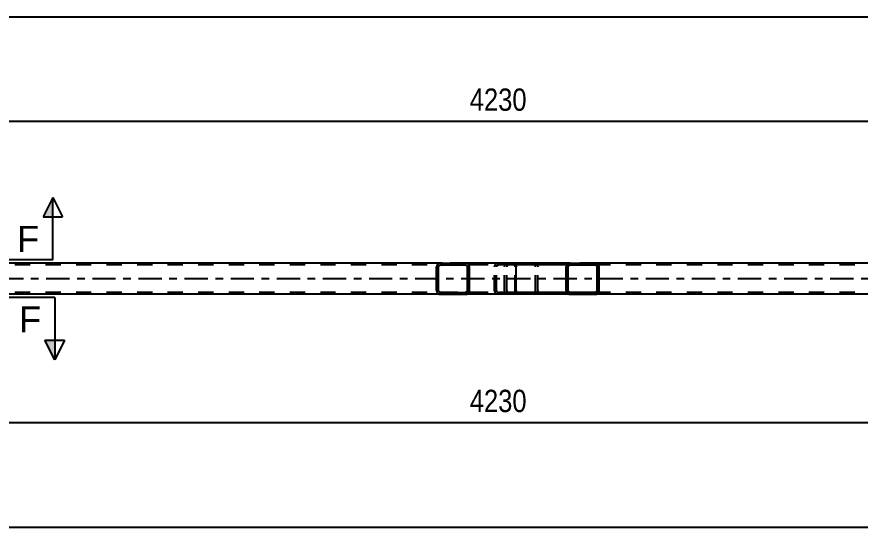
# Model space of a CAD drawing. Header units: millimetres. Extents: x 0 to 841, y 0 to 594.
# Drawn here: x 184 to 292.2, y 199.1 to 264.6 of the extents above; entities that cross this region are included whole.
import ezdxf

# ---------------------------------------------------------------- set-up
doc = ezdxf.new("R2010")
doc.units = ezdxf.units.MM
doc.linetypes.add('DXK_LINE_DOT2', pattern=[3.9198, 1.9599, -1.9599])
doc.linetypes.add('DXK_LINE_DOT3', pattern=[5.9187, 2.979, -0.9799, 0.9799, -0.9799])
doc.styles.add('Arial', font='ARIAL.TTF', dxfattribs={"height": 0.2})
doc.styles.add('Arial Narrow', font='ARIALN.TTF', dxfattribs={"height": 0.2})

# ---------------------------------------------------------------- blocks, each defined once
blk = doc.blocks.new('Part-122573297-5441 - 5317')
at = {"color": 7, "linetype": 'DXK_LINE_DOT2'}
for p, q in [((722.71, 232.72), (69.38, 232.72)), ((258.21, 232.96), (238.37, 232.96)), ((722.71, 229.2), (69.38, 229.2)), ((258.21, 228.96), (238.37, 228.96))]:
    blk.add_line(p, q, dxfattribs=at)
at = {"color": 2, "linetype": 'Continuous'}
for p, q in [((238.37, 232.96), (173.61, 232.96)), ((322.97, 232.96), (258.21, 232.96)), ((238.37, 228.96), (173.61, 228.96)), ((322.97, 228.96), (258.21, 228.96))]:
    blk.add_line(p, q, dxfattribs=at)
at = {"color": 7, "linetype": 'DXK_LINE_DOT3'}
blk.add_line((69.38, 230.96), (722.71, 230.96), dxfattribs=at)
blk = doc.blocks.new('Part-122573297-5502 - 5317')
at = {"linetype": 'Continuous'}
h = blk.add_hatch(dxfattribs=at)
h.set_pattern_fill('', scale=0.7, style=0, pattern_type=0)
h.set_pattern_definition([(45, (258.684, 232.6611), (-1.57154, 1.57154), [])])
h.paths.add_polyline_path([(258.72, 232.48), (258.68, 232.66), (258.57, 232.82), (258.41, 232.92), (258.21, 232.96), (255, 232.96), (254.81, 232.92), (254.64, 232.82), (254.53, 232.66), (254.49, 232.48), (254.49, 229.44), (254.53, 229.25), (254.64, 229.1), (254.81, 228.99), (255, 228.96), (258.21, 228.96), (258.41, 228.99), (258.57, 229.1), (258.68, 229.25), (258.72, 229.44)])
h.paths.add_polyline_path([(258.45, 229.35), (258.39, 229.27), (258.31, 229.22), (258.21, 229.2), (255, 229.2), (254.9, 229.22), (254.82, 229.27), (254.77, 229.35), (254.75, 229.44), (254.75, 232.48), (254.77, 232.57), (254.82, 232.65), (254.9, 232.7), (255, 232.72), (258.21, 232.72), (258.31, 232.7), (258.39, 232.65), (258.45, 232.57), (258.47, 232.48), (258.47, 229.44)])
at = {"color": 7, "linetype": 'DXK_LINE_DOT2'}
for p, q in [((246.91, 232.92), (247.1, 232.96)), ((247.1, 232.72), (247.01, 232.7)), ((247.82, 232.96), (247.1, 232.96)), ((258.21, 232.72), (247.1, 232.72)), ((250.32, 232.96), (250.51, 232.92)), ((250.41, 232.7), (250.32, 232.72)), ((258.21, 232.96), (255, 232.96)), ((246.59, 232.48), (246.63, 232.66)), ((246.59, 229.44), (246.59, 232.48)), ((246.87, 232.57), (246.85, 232.48)), ((246.85, 229.44), (246.85, 232.48)), ((246.92, 232.65), (246.87, 232.57)), ((247.01, 232.7), (246.92, 232.65)), ((250.5, 232.65), (250.41, 232.7)), ((250.55, 232.57), (250.5, 232.65)), ((250.57, 232.48), (250.55, 232.57)), ((250.57, 229.44), (250.57, 232.48)), ((250.79, 232.66), (250.83, 232.48)), ((250.83, 229.44), (250.83, 232.48)), ((246.63, 229.25), (246.59, 229.44)), ((246.85, 229.44), (246.87, 229.35)), ((246.87, 229.35), (246.92, 229.27)), ((247.1, 228.96), (246.91, 228.99)), ((246.92, 229.27), (247.01, 229.22)), ((247.01, 229.22), (247.1, 229.2)), ((258.21, 229.2), (247.1, 229.2)), ((247.82, 228.96), (247.1, 228.96)), ((250.32, 229.2), (250.41, 229.22)), ((250.51, 228.99), (250.32, 228.96)), ((250.41, 229.22), (250.5, 229.27)), ((250.5, 229.27), (250.55, 229.35)), ((250.55, 229.35), (250.57, 229.44)), ((250.83, 229.44), (250.79, 229.25)), ((258.21, 228.96), (255, 228.96))]:
    blk.add_line(p, q, dxfattribs=at)
at = {"color": 2, "linetype": 'Continuous'}
for p, q in [((255, 232.96), (247.82, 232.96)), ((255, 232.96), (254.81, 232.92)), ((254.9, 232.7), (255, 232.72)), ((255, 232.96), (258.21, 232.96)), ((255, 232.72), (258.21, 232.72)), ((258.41, 232.92), (258.21, 232.96)), ((258.21, 232.72), (258.31, 232.7)), ((254.53, 232.66), (254.49, 232.48)), ((254.49, 229.44), (254.49, 232.48)), ((254.75, 232.48), (254.77, 232.57)), ((254.75, 229.44), (254.75, 232.48)), ((254.77, 232.57), (254.82, 232.65)), ((254.82, 232.65), (254.9, 232.7)), ((258.31, 232.7), (258.39, 232.65)), ((258.39, 232.65), (258.45, 232.57)), ((258.45, 232.57), (258.47, 232.48)), ((258.47, 229.44), (258.47, 232.48)), ((258.72, 232.48), (258.68, 232.66)), ((258.72, 229.44), (258.72, 232.48)), ((255, 228.96), (247.82, 228.96)), ((254.49, 229.44), (254.53, 229.25)), ((254.77, 229.35), (254.75, 229.44)), ((254.82, 229.27), (254.77, 229.35)), ((254.81, 228.99), (255, 228.96)), ((254.9, 229.22), (254.82, 229.27)), ((255, 229.2), (254.9, 229.22)), ((255, 229.2), (258.21, 229.2)), ((255, 228.96), (258.21, 228.96)), ((258.31, 229.22), (258.21, 229.2)), ((258.21, 228.96), (258.41, 228.99)), ((258.39, 229.27), (258.31, 229.22)), ((258.45, 229.35), (258.39, 229.27)), ((258.47, 229.44), (258.45, 229.35)), ((258.68, 229.25), (258.72, 229.44))]:
    blk.add_line(p, q, dxfattribs=at)
at = {"color": 7, "linetype": 'DXK_LINE_DOT2'}
for centre, start, end in [((247.08, 232.46), 110.9283, 155.8648), ((250.34, 232.46), 24.1353, 69.0718), ((247.08, 229.46), 204.1353, 249.0718), ((250.34, 229.46), 290.9283, 335.8648)]:
    blk.add_arc(centre, 0.495, start, end, dxfattribs=at)
at = {"color": 2, "linetype": 'Continuous'}
for centre, start, end in [((254.98, 232.46), 110.9283, 155.8648), ((258.23, 232.46), 24.1353, 69.0718), ((254.98, 229.46), 204.1353, 249.0718), ((258.23, 229.46), 290.9283, 335.8648)]:
    blk.add_arc(centre, 0.495, start, end, dxfattribs=at)
blk = doc.blocks.new('Part-122573297-5503 - 5317')
at = {"linetype": 'Continuous'}
h = blk.add_hatch(dxfattribs=at)
h.set_pattern_fill('', scale=0.7, style=0, pattern_type=0)
h.set_pattern_definition([(45, (242.0276, 232.6611), (-1.57154, 1.57154), [])])
h.paths.add_polyline_path([(242.07, 232.48), (242.03, 232.66), (241.92, 232.82), (241.75, 232.92), (241.56, 232.96), (238.37, 232.96), (238.17, 232.92), (238.01, 232.82), (237.9, 232.66), (237.86, 232.48), (237.86, 229.44), (237.9, 229.25), (238.01, 229.1), (238.17, 228.99), (238.37, 228.96), (241.56, 228.96), (241.75, 228.99), (241.92, 229.1), (242.03, 229.25), (242.07, 229.44)])
h.paths.add_polyline_path([(241.79, 229.35), (241.74, 229.27), (241.66, 229.22), (241.56, 229.2), (238.37, 229.2), (238.27, 229.22), (238.19, 229.27), (238.13, 229.35), (238.11, 229.44), (238.11, 232.48), (238.13, 232.57), (238.19, 232.65), (238.27, 232.7), (238.37, 232.72), (241.56, 232.72), (241.66, 232.7), (241.74, 232.65), (241.79, 232.57), (241.81, 232.48), (241.81, 229.44)])
at = {"color": 2, "linetype": 'Continuous'}
for p, q in [((238.37, 232.96), (238.17, 232.92)), ((238.27, 232.7), (238.37, 232.72)), ((238.37, 232.96), (241.56, 232.96)), ((238.37, 232.72), (241.56, 232.72)), ((247.82, 232.96), (241.56, 232.96)), ((241.75, 232.92), (241.56, 232.96)), ((241.56, 232.72), (241.66, 232.7)), ((247.82, 232.96), (247.92, 232.92)), ((247.92, 232.92), (248.01, 232.82)), ((248.01, 232.82), (248.06, 232.66)), ((237.9, 232.66), (237.86, 232.48)), ((237.86, 229.44), (237.86, 232.48)), ((238.11, 232.48), (238.13, 232.57)), ((238.11, 229.44), (238.11, 232.48)), ((238.13, 232.57), (238.19, 232.65)), ((238.19, 232.65), (238.27, 232.7)), ((241.66, 232.7), (241.74, 232.65)), ((241.74, 232.65), (241.79, 232.57)), ((241.79, 232.57), (241.81, 232.48)), ((241.81, 229.44), (241.81, 232.48)), ((242.07, 232.48), (242.03, 232.66)), ((242.07, 229.44), (242.07, 232.48)), ((248.06, 232.66), (248.08, 232.48)), ((248.08, 229.44), (248.08, 232.48)), ((237.86, 229.44), (237.9, 229.25)), ((238.13, 229.35), (238.11, 229.44)), ((238.19, 229.27), (238.13, 229.35)), ((238.17, 228.99), (238.37, 228.96)), ((238.27, 229.22), (238.19, 229.27)), ((238.37, 229.2), (238.27, 229.22)), ((238.37, 229.2), (241.56, 229.2)), ((238.37, 228.96), (241.56, 228.96)), ((241.66, 229.22), (241.56, 229.2)), ((241.56, 228.96), (241.75, 228.99)), ((247.82, 228.96), (241.56, 228.96)), ((241.74, 229.27), (241.66, 229.22)), ((241.79, 229.35), (241.74, 229.27)), ((241.81, 229.44), (241.79, 229.35)), ((242.03, 229.25), (242.07, 229.44)), ((247.92, 228.99), (247.82, 228.96)), ((248.01, 229.1), (247.92, 228.99)), ((248.06, 229.25), (248.01, 229.1)), ((248.08, 229.44), (248.06, 229.25))]:
    blk.add_line(p, q, dxfattribs=at)
at = {"color": 7, "linetype": 'DXK_LINE_DOT2'}
for p, q in [((241.56, 232.96), (238.37, 232.96)), ((247.82, 232.72), (238.37, 232.72)), ((245.59, 232.92), (245.78, 232.96)), ((245.68, 232.7), (245.78, 232.72)), ((246.59, 232.72), (246.59, 232.96)), ((247.87, 232.7), (247.82, 232.72)), ((245.27, 232.48), (245.31, 232.66)), ((245.27, 229.44), (245.27, 232.48)), ((245.55, 232.57), (245.53, 232.48)), ((245.53, 229.44), (245.53, 232.48)), ((245.6, 232.65), (245.55, 232.57)), ((245.6, 232.65), (245.62, 232.66)), ((245.62, 232.66), (245.68, 232.7)), ((247.91, 232.65), (247.87, 232.7)), ((247.94, 232.57), (247.91, 232.65)), ((247.95, 232.48), (247.94, 232.57)), ((247.95, 229.44), (247.95, 232.48)), ((247.82, 229.2), (238.37, 229.2)), ((241.56, 228.96), (238.37, 228.96)), ((245.31, 229.25), (245.27, 229.44)), ((245.53, 229.44), (245.55, 229.35)), ((245.55, 229.35), (245.6, 229.27)), ((245.78, 228.96), (245.59, 228.99)), ((245.6, 229.27), (245.62, 229.25)), ((245.62, 229.25), (245.68, 229.22)), ((245.68, 229.22), (245.78, 229.2)), ((246.59, 228.96), (246.59, 229.2)), ((247.82, 229.2), (247.87, 229.22)), ((247.87, 229.22), (247.91, 229.27)), ((247.91, 229.27), (247.94, 229.35)), ((247.94, 229.35), (247.95, 229.44))]:
    blk.add_line(p, q, dxfattribs=at)
at = {"color": 2, "linetype": 'Continuous'}
for centre, start, end in [((238.35, 232.46), 111.1034, 156.0535), ((241.58, 232.46), 23.9465, 68.8966), ((238.35, 229.45), 203.9465, 248.8966), ((241.58, 229.45), 291.1034, 336.0535)]:
    blk.add_arc(centre, 0.493, start, end, dxfattribs=at)
at = {"color": 7, "linetype": 'DXK_LINE_DOT2'}
for centre, start, end in [((245.76, 232.46), 111.1034, 156.0535), ((245.76, 229.45), 203.9465, 248.8966)]:
    blk.add_arc(centre, 0.493, start, end, dxfattribs=at)
blk = doc.blocks.new('StraightDimension-122573297-5717 - 5317')
at = {"color": 7, "linetype": 'Continuous'}
blk.add_line((60.12, 199.08), (731.97, 199.08), dxfattribs=at)
blk = doc.blocks.new('StraightDimension-122573297-5694 - 5317')
at = {"color": 7, "linetype": 'Continuous'}
blk.add_line((161.16, 251.15), (330.37, 251.15), dxfattribs=at)
at = {"color": 0}
blk.add_wipeout([(250.02, 251.9), (250.02, 256.1), (241.51, 256.1), (241.51, 251.9)], dxfattribs=at)
at = {"color": 3, "style": 'Arial Narrow'}
blk.add_text('4230', height=2.863, dxfattribs=at).set_placement((242.11, 252.5))
blk = doc.blocks.new('StraightDimension-122573297-5728 - 5317')
at = {"color": 7, "linetype": 'Continuous'}
blk.add_line((161.16, 212.49), (330.37, 212.49), dxfattribs=at)
at = {"color": 0}
blk.add_wipeout([(250.02, 213.24), (250.02, 217.44), (241.51, 217.44), (241.51, 213.24)], dxfattribs=at)
at = {"color": 3, "style": 'Arial Narrow'}
blk.add_text('4230', height=2.863, dxfattribs=at).set_placement((242.11, 213.84))
blk = doc.blocks.new('StraightDimension-122573297-5761 - 5317')
at = {"color": 7, "linetype": 'Continuous'}
blk.add_line((60.76, 264.55), (731.33, 264.55), dxfattribs=at)
blk = doc.blocks.new('SectionMark-122573297-5781 - 5317')
at = {"linetype": 'Continuous'}
for points in [[(137.07, 223.06), (138.32, 223.06), (137.07, 220.56)], [(187.59, 223.06), (188.84, 223.06), (188.84, 220.56)]]:
    blk.add_hatch(color=6, dxfattribs=at).paths.add_polyline_path(points)
at = {"color": 6, "linetype": 'Continuous'}
for p, q in [((137.07, 228.56), (145.07, 228.56)), ((137.07, 228.56), (137.07, 220.56)), ((188.84, 228.56), (180.84, 228.56)), ((188.84, 228.56), (188.84, 220.56)), ((137.07, 220.56), (135.82, 223.06)), ((138.32, 223.06), (135.82, 223.06)), ((137.07, 220.56), (138.32, 223.06)), ((187.59, 223.06), (190.09, 223.06)), ((188.84, 220.56), (187.59, 223.06)), ((190.09, 223.06), (188.84, 220.56))]:
    blk.add_line(p, q, dxfattribs=at)
at = {"color": 0, "linetype": 'Continuous'}
for points in [[(141.67, 224.06), (141.67, 227.56), (138.82, 227.56), (138.82, 224.06)], [(187.09, 224.06), (187.09, 227.56), (184.24, 227.56), (184.24, 224.06)]]:
    blk.add_wipeout(points, dxfattribs=at)
at = {"color": 3, "linetype": 'Continuous', "style": 'Arial'}
for p in [(138.82, 224.06), (184.24, 224.06)]:
    blk.add_text('F', height=3.34, dxfattribs=at).set_placement(p)
blk = doc.blocks.new('SectionMark-122573297-5783 - 5317')
at = {"linetype": 'Continuous'}
for points in [[(138.76, 238.89), (137.51, 238.89), (137.51, 241.39)], [(188.59, 238.89), (187.34, 238.89), (188.59, 241.39)]]:
    blk.add_hatch(color=6, dxfattribs=at).paths.add_polyline_path(points)
at = {"color": 6, "linetype": 'Continuous'}
for p, q in [((136.26, 238.89), (137.51, 241.39)), ((137.51, 233.39), (137.51, 241.39)), ((137.51, 241.39), (138.76, 238.89)), ((188.59, 241.39), (187.34, 238.89)), ((188.59, 233.39), (188.59, 241.39)), ((188.59, 241.39), (189.84, 238.89)), ((138.76, 238.89), (136.26, 238.89)), ((187.34, 238.89), (189.84, 238.89)), ((137.51, 233.39), (145.51, 233.39)), ((188.59, 233.39), (180.59, 233.39))]:
    blk.add_line(p, q, dxfattribs=at)
at = {"color": 0, "linetype": 'Continuous'}
for points in [[(142.11, 234.39), (142.11, 237.89), (139.26, 237.89), (139.26, 234.39)], [(186.84, 234.39), (186.84, 237.89), (183.99, 237.89), (183.99, 234.39)]]:
    blk.add_wipeout(points, dxfattribs=at)
at = {"color": 3, "linetype": 'Continuous', "style": 'Arial'}
for p in [(139.26, 234.39), (183.99, 234.39)]:
    blk.add_text('F', height=3.34, dxfattribs=at).set_placement(p)

msp = doc.modelspace()

# ---------------------------------------------------------------- block references
for name in ['StraightDimension-122573297-5694 - 5317', 'Part-122573297-5441 - 5317', 'Part-122573297-5503 - 5317', 'Part-122573297-5502 - 5317', 'StraightDimension-122573297-5717 - 5317']:
    msp.add_blockref(name, (0, 0))

# ---------------------------------------------------------------- next in the draw order: block references
for name in ['StraightDimension-122573297-5761 - 5317', 'SectionMark-122573297-5781 - 5317', 'StraightDimension-122573297-5728 - 5317']:
    msp.add_blockref(name, (0, 0))

# ---------------------------------------------------------------- next in the draw order: block references
msp.add_blockref('SectionMark-122573297-5783 - 5317', (0, 0))

doc.saveas('drawing.dxf')
